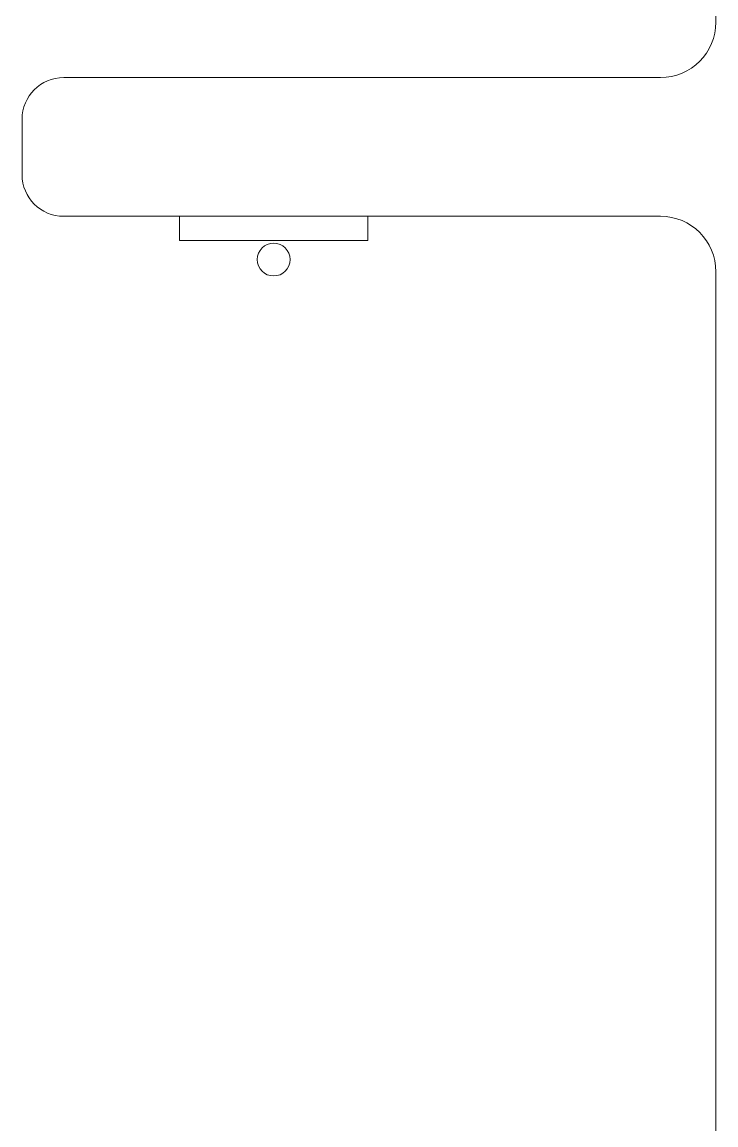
# Model space of a CAD drawing. Header units: metres. Extents: x 8 to 2416, y -346 to 476.
# Drawn here: x 42.002 to 42.502, y 49.999 to 50.794 of the extents above; entities that cross this region are included whole.
import ezdxf

# ---------------------------------------------------------------- set-up
doc = ezdxf.new("R2010")
doc.units = ezdxf.units.M
doc.linetypes.add('0', pattern=[0])
doc.layers.get('0').update_dxf_attribs({"color": 250, "linetype": '0', "lineweight": 20})
doc.layers.add('A-WALL', color=250, linetype='Continuous', lineweight=20)
doc.layers.add('baños', color=140, linetype='Continuous', lineweight=0)

# ---------------------------------------------------------------- blocks, each defined once
blk = doc.blocks.new('PL BASE 1N NASAS 09')
at = {"layer": 'A-WALL'}
for p, q in [((-107.88107, -35.48972), (-107.88107, -37.40972)), ((-107.92107, -37.44972), (-108.35107, -37.44972)), ((-108.38107, -37.47972), (-108.38107, -37.51972)), ((-107.92107, -37.54972), (-108.35107, -37.54972)), ((-107.88107, -37.58972), (-107.88107, -38.95972))]:
    blk.add_line(p, q, dxfattribs=at)
for centre, radius, start, end in [((-107.92107, -37.40972), 0.04, 270, 0), ((-108.35107, -37.47972), 0.03, 90, 180), ((-108.35107, -37.51972), 0.03, 180, 270), ((-107.92107, -37.58972), 0.04, 0, 90)]:
    blk.add_arc(centre, radius, start, end, dxfattribs=at)
at = {"layer": 'baños'}
blk.add_lwpolyline([(-108.13183, -37.54972), (-108.26772, -37.54972), (-108.26772, -37.56707), (-108.13183, -37.56707)], close=True, dxfattribs=at)
blk.add_circle((-108.19978, -37.58094), 0.01182, dxfattribs=at)
blk = doc.blocks.new('PL MUEBLES 1N NASAS 09')
at = {"layer": 'baños'}
blk.add_blockref('PL BASE 1N NASAS 09', (162.26154, 88.20329), dxfattribs=at)

msp = doc.modelspace()

# ---------------------------------------------------------------- block references
msp.add_blockref('PL MUEBLES 1N NASAS 09', (-11.87892, 0))

doc.saveas('drawing.dxf')
